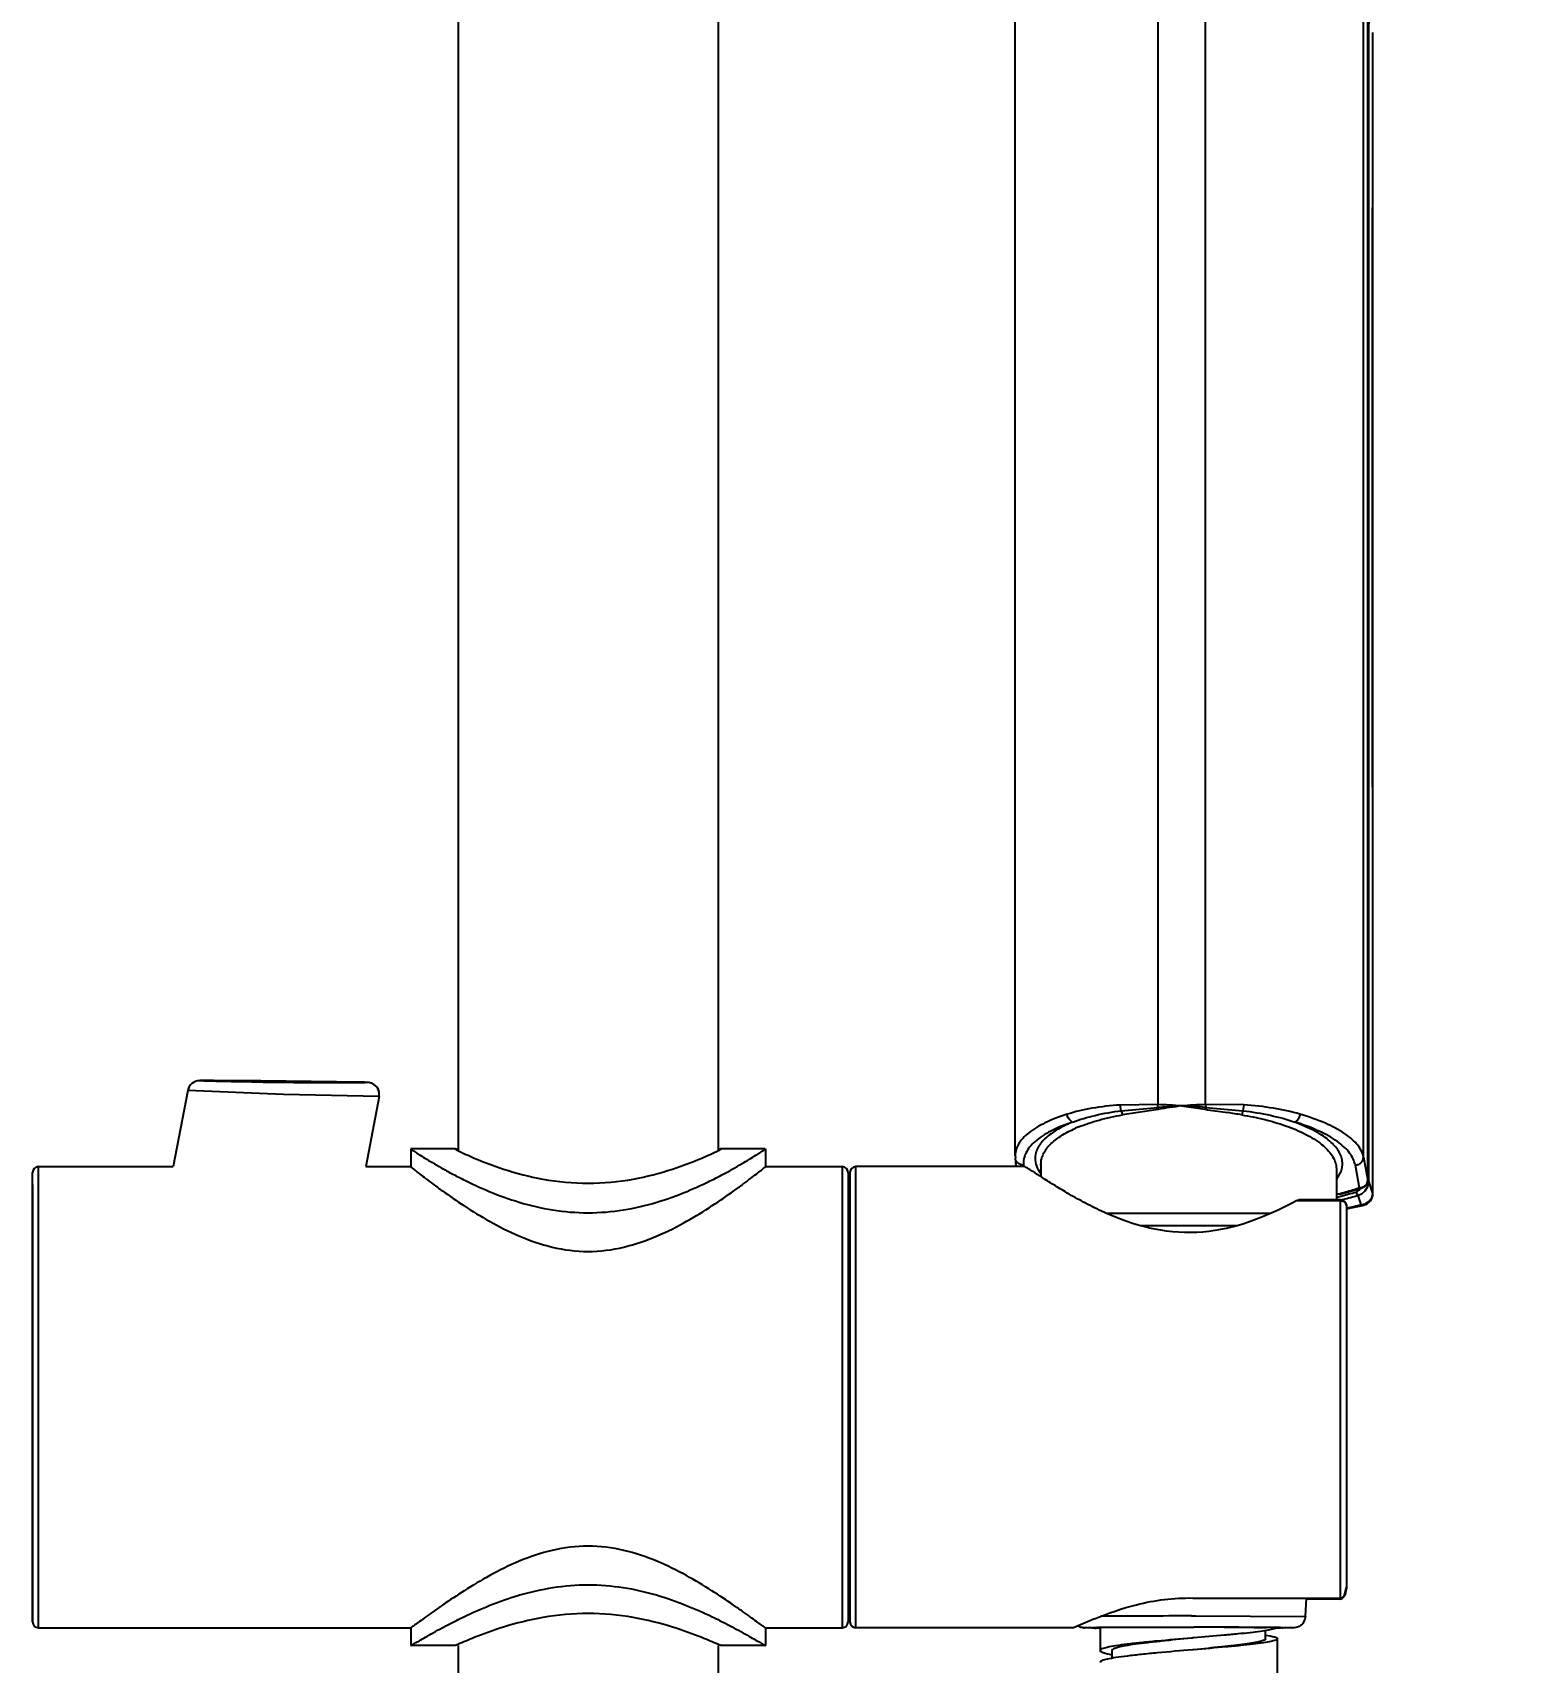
# Model space of a CAD drawing. Header units: millimetres. Extents: x 4625 to 5171, y -2661 to -1889.
# Drawn here: x 4765.9 to 4797.67, y -2250.98 to -2216.52 of the extents above; entities that cross this region are included whole.
import ezdxf

# ---------------------------------------------------------------- set-up
doc = ezdxf.new("R2010")
doc.units = ezdxf.units.MM
doc.header["$LTSCALE"] = 0.1
for name, color, linetype in [('02___PRT_ALL_AXES', 7, 'Continuous'), ('DEF_LAYER_ROUND_FEAT', 7, 'Continuous'), ('DIM', 3, 'Continuous')]:
    doc.layers.add(name, color=color, linetype=linetype)
doc.styles.get("Standard").update_dxf_attribs({"font": 'arial.ttf'})
doc.dimstyles.new('ISO-25', dxfattribs={"dimtxt": 2.5, "dimasz": 2.5, "dimexe": 1.25, "dimexo": 0.625, "dimtad": 1, "dimlfac": 5, "dimtxsty": 'Standard', "dimcen": 2.5, "dimadec": 0, "dimazin": 0, "dimtfac": 1, "dimtmove": 0, "dimatfit": 3, "dimfxl": 0, "dimarcsym": 0})

# ---------------------------------------------------------------- blocks, each defined once
blk = doc.blocks.new('*D16')
at = {"layer": 'Defpoints', "color": 0}
for p in [(4777.648, -2092.633), (4866.09, -2605.033), (4891.722, -2605.033)]:
    blk.add_point(p, dxfattribs=at)
at = {"layer": 'DIM', "color": 0, "lineweight": -2}
for p, q in [((4778.273, -2092.633), (4892.972, -2092.633)), ((4891.722, -2096.633), (4891.722, -2601.033)), ((4866.715, -2605.033), (4892.972, -2605.033))]:
    blk.add_line(p, q, dxfattribs=at)
at = {"layer": 'DIM', "color": 0}
for points in [[(4891.056, -2096.633), (4892.389, -2096.633), (4891.722, -2092.633)], [(4891.056, -2601.033), (4892.389, -2601.033), (4891.722, -2605.033)]]:
    blk.add_solid(points, dxfattribs=at)
at = {"layer": 'DIM', "color": 0, "insert": (4888.475, -2348.833), "char_height": 4, "attachment_point": 5, "rotation": 90}
blk.add_mtext('(2280)', dxfattribs=at)

msp = doc.modelspace()

# ---------------------------------------------------------------- linework, layer by layer
at = {"color": 7, "linetype": 'Continuous'}
for p, q in [((4774.8984, -2182.4386), (4774.8984, -2240.1577)), ((4780.3984, -2182.4386), (4780.3984, -2240.1577)), ((4786.6851, -2240.2642), (4786.6851, -2214.9977)), ((4789.698, -2214.9808), (4789.698, -2239.1853)), ((4790.7108, -2239.1851), (4790.7108, -2214.9805)), ((4794.052, -2240.2987), (4794.052, -2215.5969)), ((4794.1413, -2215.7218), (4794.14, -2217.0121)), ((4794.248, -2241.067), (4794.2478, -2216.5185)), ((4794.14, -2217.0121), (4794.1402, -2240.7747)), ((4769.1818, -2238.8849), (4768.8744, -2240.4985)), ((4771.2042, -2238.9734), (4769.1818, -2238.8849)), ((4769.4639, -2238.6844), (4769.3587, -2238.6913)), ((4769.4692, -2238.679), (4769.4476, -2238.6796)), ((4769.4958, -2238.6786), (4769.4692, -2238.679)), ((4772.9326, -2238.7224), (4769.4821, -2238.686)), ((4769.5283, -2238.6783), (4769.4958, -2238.6786)), ((4769.5302, -2238.6883), (4769.5029, -2238.6871)), ((4769.5895, -2238.678), (4769.5283, -2238.6783)), ((4769.5842, -2238.6904), (4769.5302, -2238.6883)), ((4769.6541, -2238.6927), (4769.5842, -2238.6904)), ((4769.7271, -2238.678), (4769.5895, -2238.678)), ((4769.7727, -2238.6962), (4769.6541, -2238.6927)), ((4770.091, -2238.6801), (4769.7271, -2238.678)), ((4769.9204, -2238.7), (4769.7727, -2238.6962)), ((4770.0967, -2238.7039), (4769.9204, -2238.7)), ((4770.7245, -2238.6857), (4770.091, -2238.6801)), ((4770.2999, -2238.708), (4770.0967, -2238.7039)), ((4770.5275, -2238.712), (4770.2999, -2238.708)), ((4770.779, -2238.7159), (4770.5275, -2238.712)), ((4772.3254, -2238.7038), (4770.7245, -2238.6857)), ((4770.9831, -2238.7186), (4770.779, -2238.7159)), ((4771.2, -2238.7212), (4770.9831, -2238.7186)), ((4771.4273, -2238.7234), (4771.2, -2238.7212)), ((4773.2287, -2239.0161), (4771.2042, -2238.9734)), ((4771.6578, -2238.7252), (4771.4273, -2238.7234)), ((4771.8826, -2238.7265), (4771.6578, -2238.7252)), ((4772.0932, -2238.7273), (4771.8826, -2238.7265)), ((4772.2827, -2238.7275), (4772.0932, -2238.7273)), ((4772.4471, -2238.7274), (4772.2827, -2238.7275)), ((4772.7026, -2238.7097), (4772.3254, -2238.7038)), ((4772.5844, -2238.7269), (4772.4471, -2238.7274)), ((4772.7283, -2238.7259), (4772.5844, -2238.7269)), ((4772.8222, -2238.7121), (4772.7026, -2238.7097)), ((4772.8322, -2238.7247), (4772.7283, -2238.7259)), ((4772.8871, -2238.7138), (4772.8222, -2238.7121)), ((4772.8867, -2238.7238), (4772.8322, -2238.7247)), ((4772.9135, -2238.7231), (4772.8867, -2238.7238)), ((4772.9202, -2238.7148), (4772.8871, -2238.7138)), ((4772.9336, -2238.7225), (4772.9135, -2238.7231)), ((4772.9469, -2238.7158), (4772.9202, -2238.7148)), ((4773.2287, -2239.0161), (4772.9463, -2240.4985)), ((4773.2293, -2238.9257), (4773.2177, -2238.8829)), ((4773.2287, -2239.0161), (4773.2331, -2238.965)), ((4773.2331, -2238.9661), (4773.2293, -2238.9257)), ((4773.2331, -2238.9661), (4773.2331, -2238.965)), ((4789.698, -2239.1853), (4788.9045, -2239.1949)), ((4788.9287, -2239.3167), (4788.9045, -2239.1949)), ((4788.9287, -2239.3167), (4789.702, -2239.2444)), ((4788.9287, -2239.3167), (4788.9563, -2239.4036)), ((4789.7096, -2239.2865), (4788.9563, -2239.4036)), ((4789.702, -2239.2444), (4789.6993, -2239.1853)), ((4790.2033, -2239.2139), (4789.702, -2239.2444)), ((4790.2033, -2239.2139), (4790.7008, -2239.2862)), ((4790.7008, -2239.2862), (4790.7541, -2239.2943)), ((4790.7095, -2239.1851), (4790.7077, -2239.2441)), ((4790.7144, -2239.2446), (4790.7077, -2239.2441)), ((4790.7095, -2239.1851), (4790.7144, -2239.2446)), ((4791.521, -2239.1943), (4790.7108, -2239.1851)), ((4790.7144, -2239.2446), (4791.501, -2239.3161)), ((4790.7541, -2239.2943), (4791.1795, -2239.3563)), ((4791.501, -2239.3161), (4791.4761, -2239.4031)), ((4791.521, -2239.1943), (4791.501, -2239.3161)), ((4793.0074, -2239.7364), (4792.5976, -2239.5546)), ((4773.8984, -2240.1237), (4773.8984, -2240.4982)), ((4774.8395, -2240.1235), (4773.9017, -2240.1235)), ((4774.8364, -2240.1235), (4774.8359, -2240.1237)), ((4774.8359, -2240.1237), (4774.8916, -2240.1547)), ((4774.8917, -2240.145), (4774.8364, -2240.1235)), ((4780.4604, -2240.1235), (4780.4052, -2240.145)), ((4780.4052, -2240.1547), (4780.4609, -2240.1237)), ((4781.3952, -2240.1235), (4780.4573, -2240.1235)), ((4780.4609, -2240.1237), (4780.4604, -2240.1235)), ((4781.3984, -2240.1237), (4781.3984, -2240.4987)), ((4786.6852, -2240.2645), (4786.6872, -2240.3146)), ((4786.7022, -2240.4985), (4786.6872, -2240.3146)), ((4794.052, -2240.2987), (4794.14, -2240.788)), ((4765.8984, -2250.1237), (4765.8984, -2240.6235)), ((4766.0234, -2240.4985), (4768.8744, -2240.4985)), ((4766.0234, -2250.2485), (4766.0234, -2240.4987)), ((4772.9463, -2240.4985), (4773.8984, -2240.4985)), ((4781.3984, -2240.4985), (4783.0234, -2240.4985)), ((4783.0234, -2240.4987), (4783.0234, -2250.2485)), ((4783.1484, -2240.6235), (4783.1484, -2250.1237)), ((4783.1485, -2240.6401), (4783.1484, -2245.415)), ((4783.1889, -2240.6236), (4783.189, -2245.3502)), ((4783.189, -2250.1237), (4783.189, -2240.6234)), ((4783.314, -2250.2485), (4783.314, -2240.4985)), ((4786.8783, -2240.4985), (4783.314, -2240.4985)), ((4786.8616, -2240.4998), (4786.8588, -2240.4646)), ((4787.1624, -2240.5484), (4787.2104, -2240.6281)), ((4787.2289, -2240.4423), (4787.2289, -2240.4418)), ((4787.2326, -2240.5003), (4787.2289, -2240.4423)), ((4787.2289, -2240.4428), (4787.2289, -2240.7127)), ((4793.4753, -2240.4988), (4793.4788, -2240.5481)), ((4793.4788, -2240.5481), (4793.4789, -2240.5574)), ((4793.4789, -2240.5562), (4793.4789, -2241.1975)), ((4793.4853, -2240.7604), (4793.5768, -2240.599)), ((4793.8745, -2240.4629), (4793.9611, -2240.9443)), ((4765.8984, -2240.8736), (4765.8984, -2245.415)), ((4793.4789, -2241.073), (4793.5208, -2241.0726)), ((4793.5208, -2241.0726), (4793.5777, -2241.0752)), ((4793.8873, -2241.0354), (4793.9342, -2241.1061)), ((4793.9015, -2240.9835), (4794.0258, -2240.9441)), ((4793.9342, -2241.1061), (4794.023, -2241.0685)), ((4794.0248, -2240.9357), (4793.9611, -2240.9443)), ((4793.9611, -2240.9443), (4794.0259, -2240.9441)), ((4794.023, -2241.0685), (4794.0881, -2241.0104)), ((4794.0258, -2240.9441), (4794.0275, -2240.9435)), ((4794.0881, -2241.0104), (4794.1488, -2240.9039)), ((4794.14, -2240.788), (4794.1253, -2240.8499)), ((4794.1403, -2240.7911), (4794.14, -2240.788)), ((4794.1402, -2240.7747), (4794.1405, -2240.7747)), ((4794.1403, -2240.7911), (4794.1405, -2240.7749)), ((4794.1488, -2240.9039), (4794.1663, -2240.8063)), ((4794.1489, -2240.8062), (4794.1663, -2240.8073)), ((4794.1663, -2240.7911), (4794.1663, -2240.7749)), ((4794.1663, -2240.8104), (4794.1663, -2240.7911)), ((4794.248, -2241.067), (4794.1663, -2240.8063)), ((4794.2259, -2241.1555), (4794.248, -2241.067)), ((4794.248, -2241.067), (4794.2496, -2241.0671)), ((4792.6391, -2241.2159), (4792.6828, -2241.1975)), ((4792.6391, -2241.2159), (4793.564, -2241.2159)), ((4793.564, -2241.1975), (4792.6826, -2241.1975)), ((4793.56, -2241.1249), (4793.5476, -2241.128)), ((4793.564, -2249.6424), (4793.564, -2241.1975)), ((4793.689, -2241.3897), (4794.0622, -2241.3092)), ((4793.689, -2241.3224), (4793.689, -2249.4246)), ((4793.9342, -2241.1061), (4793.9955, -2241.3016)), ((4793.9955, -2241.3016), (4794.0897, -2241.2822)), ((4794.0534, -2241.311), (4793.9955, -2241.3016)), ((4794.0626, -2241.3091), (4794.0621, -2241.3092)), ((4794.0897, -2241.2822), (4794.1704, -2241.2309)), ((4794.1704, -2241.2309), (4794.2259, -2241.1555)), ((4789.3243, -2241.7408), (4789.9137, -2241.74)), ((4789.9137, -2241.74), (4790.7915, -2241.74)), ((4790.7915, -2241.74), (4791.3903, -2241.7408)), ((4765.8984, -2245.415), (4765.8984, -2250.107)), ((4783.1484, -2245.415), (4783.1485, -2250.0809)), ((4783.189, -2245.3502), (4783.1889, -2250.1108)), ((4790.439, -2249.6193), (4793.564, -2249.6193)), ((4792.8221, -2250.0117), (4792.8427, -2249.6193)), ((4793.564, -2249.6424), (4792.8414, -2249.6424)), ((4793.564, -2249.6424), (4793.6027, -2249.632)), ((4793.6027, -2249.632), (4793.6524, -2249.5797)), ((4793.6525, -2249.5559), (4793.689, -2249.4002)), ((4793.6624, -2249.5602), (4793.6719, -2249.5358)), ((4793.6719, -2249.5358), (4793.689, -2249.4247)), ((4766.0234, -2250.2485), (4773.8984, -2250.2485)), ((4773.8984, -2250.2483), (4773.8984, -2250.6233)), ((4781.3984, -2250.2483), (4781.3984, -2250.6233)), ((4781.3984, -2250.2485), (4783.0234, -2250.2485)), ((4783.1889, -2250.1108), (4783.1889, -2250.1235)), ((4787.9188, -2250.2485), (4783.314, -2250.2485)), ((4787.919, -2250.2485), (4787.918, -2250.2485)), ((4788.3581, -2250.0623), (4787.919, -2250.2485)), ((4788.4102, -2250.2464), (4788.3541, -2250.2486)), ((4788.3548, -2250.2486), (4788.3663, -2250.2497)), ((4788.3939, -2250.2506), (4788.3663, -2250.2497)), ((4790.4622, -2250.2389), (4788.4575, -2250.2456)), ((4788.4789, -2250.251), (4788.4789, -2250.7309)), ((4790.4802, -2250.2389), (4790.4622, -2250.2389)), ((4791.9789, -2250.4809), (4791.9789, -2250.3089)), ((4792.2505, -2250.2518), (4792.2301, -2250.252)), ((4792.2568, -2250.2456), (4792.2378, -2250.2454)), ((4792.3538, -2250.2487), (4792.2977, -2250.251)), ((4792.3415, -2250.2476), (4792.314, -2250.2467)), ((4792.3415, -2250.2476), (4792.353, -2250.2487)), ((4773.8984, -2250.6233), (4773.8988, -2250.6236)), ((4774.8395, -2250.6235), (4773.9017, -2250.6235)), ((4774.8917, -2250.6021), (4774.8364, -2250.6235)), ((4774.8984, -2250.6236), (4774.8984, -2362.1328)), ((4780.3984, -2250.6235), (4780.3984, -2362.1324)), ((4780.4604, -2250.6235), (4780.4052, -2250.6021)), ((4781.3952, -2250.6235), (4780.4573, -2250.6235)), ((4781.3981, -2250.6237), (4781.3984, -2250.6233)), ((4788.7289, -2250.7309), (4788.7289, -2250.8941)), ((4790.4327, -2250.4651), (4790.4121, -2250.4668)), ((4790.462, -2250.7126), (4790.4351, -2250.7149)), ((4790.462, -2250.4626), (4790.4352, -2250.4649)), ((4792.2289, -2251.2309), (4792.2289, -2250.4809))]:
    msp.add_line(p, q, dxfattribs=at)
for points in [[(4794.1407, -2233.5329), (4794.1403, -2227.4888), (4794.1402, -2224.8232), (4794.1402, -2222.3497), (4794.1402, -2220.0415), (4794.14, -2217.879), (4794.1404, -2215.8397), (4794.2893, -2213.9245)], [(4794.2496, -2241.0671), (4794.2444, -2223.9011), (4794.2493, -2216.5186)], [(4794.1405, -2240.7747), (4794.1408, -2237.0088), (4794.1407, -2233.5329)], [(4769.4476, -2238.6796), (4769.4382, -2238.6799), (4769.4295, -2238.6803), (4769.4209, -2238.6808), (4769.4117, -2238.6815), (4769.4007, -2238.6826), (4769.3855, -2238.6849), (4769.3632, -2238.6898), (4769.3338, -2238.6997), (4769.3015, -2238.7156), (4769.2686, -2238.7385), (4769.2382, -2238.7681), (4769.2125, -2238.8037), (4769.193, -2238.8446), (4769.1817, -2238.8849)], [(4769.5029, -2238.6871), (4769.4822, -2238.686), (4769.4744, -2238.6856), (4769.4683, -2238.6852), (4769.4638, -2238.6849)], [(4772.9538, -2238.7216), (4772.9515, -2238.7217), (4772.9472, -2238.722), (4772.9412, -2238.7222), (4772.9336, -2238.7225)], [(4773.1757, -2238.8098), (4773.1482, -2238.7814), (4773.1186, -2238.759), (4773.0885, -2238.7424), (4773.0599, -2238.7312), (4773.0354, -2238.7245), (4773.0175, -2238.7212), (4773.0051, -2238.7196), (4772.9955, -2238.7186), (4772.9868, -2238.7179), (4772.978, -2238.7173), (4772.9686, -2238.7168), (4772.9583, -2238.7163), (4772.9469, -2238.7158)], [(4773.2177, -2238.8829), (4773.1994, -2238.8439), (4773.1757, -2238.8098)], [(4793.5777, -2241.0752), (4793.6833, -2241.0469), (4793.9015, -2240.9835)], [(4794.0273, -2240.9429), (4794.0326, -2240.9409), (4794.0402, -2240.9378), (4794.0476, -2240.9343), (4794.0551, -2240.9305), (4794.0624, -2240.9262), (4794.0697, -2240.9214), (4794.0769, -2240.9161), (4794.0842, -2240.9102), (4794.0915, -2240.9036)], [(4794.0915, -2240.9036), (4794.0985, -2240.8964), (4794.1053, -2240.8884), (4794.1117, -2240.8798), (4794.1176, -2240.8706)], [(4794.1176, -2240.8706), (4794.123, -2240.8609), (4794.1278, -2240.8506), (4794.1318, -2240.8398), (4794.1351, -2240.8288), (4794.1376, -2240.8174), (4794.1393, -2240.8058), (4794.1402, -2240.7942), (4794.1403, -2240.7911)]]:
    msp.add_lwpolyline(points, dxfattribs=at)
for centre, radius, start, end in [((4769.4281, -2238.932), 0.2508, 157.68694, 169.19709), ((4769.4266, -2238.9314), 0.2492, 153.74245, 157.67857), ((4769.4276, -2238.9319), 0.2503, 145.53483, 153.73646), ((4769.4269, -2238.9314), 0.2495, 141.74568, 145.52947), ((4769.4279, -2238.9322), 0.2508, 132.36933, 141.73772), ((4769.4268, -2238.9312), 0.2493, 130.20293, 132.36154), ((4769.4276, -2238.9322), 0.2506, 118.82044, 130.18779), ((4769.4269, -2238.9311), 0.2492, 117.06784, 118.80654), ((4769.4276, -2238.9325), 0.2508, 105.93671, 117.05605), ((4769.4276, -2238.9299), 0.2482, 81.26685, 81.59182), ((4772.9243, -2238.7929), 0.071, 82.44791, 83.27973), ((4772.9831, -2238.9693), 0.25, 44.72953, 96.76269), ((4772.9837, -2238.9688), 0.2492, 42.00675, 44.73435), ((4772.9825, -2238.9697), 0.2508, 29.84914, 41.99168), ((4772.9841, -2238.9687), 0.2489, 28.88331, 29.82943), ((4772.9824, -2238.9696), 0.2508, 17.97286, 28.8689), ((4772.9836, -2238.9692), 0.2495, 14.22342, 17.96199), ((4772.9827, -2238.9693), 0.2504, 4.83685, 14.21689), ((4772.9842, -2238.9692), 0.2489, 2.99581, 4.8277), ((4772.9838, -2238.9692), 0.2493, 0.96215, 2.99427), ((4788.9562, -2256.7857), 17.616, 85.94039, 87.58651), ((4789.1258, -2239.3695), 0.5897, 8.10044, 12.25458), ((4793.3218, -2262.1341), 23.1314, 97.74801, 98.98413), ((4791.4654, -2256.9636), 17.7946, 92.43055, 94.06726), ((4789.1709, -2260.6315), 21.4425, 85.88992, 87.24033), ((4791.7719, -2239.4421), 1.0824, 169.4624, 171.71949), ((4788.1737, -2259.403), 20.2707, 80.62366, 81.47254), ((4789.1414, -2242.3906), 2.9507, 112.23198, 113.62392), ((4788.0723, -2240.6959), 1.0939, 130.83024, 134.64147), ((4791.8714, -2241.8509), 2.4004, 60.39259, 61.75237), ((4766.0234, -2240.6235), 0.125, 90.0012, 179.92397), ((4783.0235, -2240.6235), 0.125, 0.07014, 89.9988), ((4783.3139, -2240.6235), 0.125, 89.99951, 179.93068), ((4787.6861, -2240.2821), 0.5875, 204.15589, 206.94701), ((4791.4943, -2233.2642), 8.0671, 284.54901, 285.66263), ((4791.6347, -2233.4369), 7.9254, 284.35838, 286.51259), ((4791.7358, -2234.1058), 7.1914, 285.61963, 288.02524), ((4793.9996, -2241.0671), 0.25, 284.58265, 0.08584), ((4793.5902, -2240.7749), 0.55, 358.63044, 0.01821), ((4794.1364, -2241.4447), 0.6387, 88.87607, 89.6098), ((4791.3841, -2232.4766), 8.9178, 283.68887, 284.04004), ((4791.4399, -2232.6991), 8.6885, 284.12369, 284.39613), ((4793.564, -2241.3208), 0.1233, 88.68023, 89.9993), ((4793.564, -2241.3225), 0.125, 0.03429, 88.69266), ((4791.318, -2232.0013), 9.4734, 283.80238, 284.05149), ((4791.4576, -2232.543), 8.9141, 284.02642, 286.13128), ((4791.336, -2230.9953), 10.6439, 282.86005, 284.46913), ((4794.0411, -2241.2282), 0.0837, 278.46364, 284.56121), ((4790.3548, -2826.7328), 585.2442, 89.8312101, 90.1702235), ((4793.4646, -2249.4711), 0.217, 329.98531, 335.75011), ((4766.0234, -2250.1235), 0.125, 180.07885, 269.99881), ((4783.0235, -2250.1235), 0.125, 270.00119, 359.91713), ((4783.3139, -2250.1235), 0.125, 180.08306, 269.9988), ((4788.5419, -2243.8402), 6.4121, 268.67681, 269.18587), ((4788.5829, -2259.0391), 8.7944, 90.81697, 91.10159), ((4790.5114, -2528.7626), 278.5237, 89.74941, 90.006423), ((4791.2707, -2354.2941), 104.0535, 89.596748, 89.74505), ((4791.8071, -2282.8939), 32.6514, 89.24423, 89.65633), ((4792.1252, -2241.4705), 8.7822, 270.8179, 271.10171), ((4792.1656, -2256.6713), 6.4263, 88.67712, 89.18747)]:
    msp.add_arc(centre, radius, start, end, dxfattribs=at)
for points, knots in [([(4794.1663, -2240.7749), (4794.1663, -2239.7261), (4794.1662, -2237.6287), (4794.1661, -2234.4824), (4794.1658, -2231.3362), (4794.1656, -2228.19), (4794.1655, -2225.5682), (4794.1655, -2223.4707), (4794.1655, -2221.8976), (4794.1657, -2220.3245), (4794.1659, -2218.7514), (4794.1665, -2217.5716), (4794.1661, -2216.7853), (4794.168, -2216.2621), (4794.1711, -2215.8699), (4794.1776, -2215.6088)], [0, 0, 0, 0, 0.1250179, 0.2500357, 0.3750536, 0.5000714, 0.6250891, 0.6875979, 0.7501067, 0.8126155, 0.8751239, 0.9376328, 0.9532554, 0.9688617, 1, 1, 1, 1]), ([(4769.469, -2238.6852), (4769.4684, -2238.6851), (4769.4671, -2238.685), (4769.4659, -2238.6848), (4769.4653, -2238.6848)], [0, 0, 0, 0, 0.499711, 1, 1, 1, 1]), ([(4788.9045, -2239.1949), (4788.7037, -2239.2068), (4788.3243, -2239.2495), (4787.9522, -2239.3367), (4787.7809, -2239.3909)], [0, 0, 0, 0, 0.5281082, 1, 1, 1, 1]), ([(4787.8982, -2239.5557), (4788.0533, -2239.4977), (4788.3937, -2239.3991), (4788.7425, -2239.3394), (4788.9287, -2239.3167)], [0, 0, 0, 0, 0.46886, 1, 1, 1, 1]), ([(4791.501, -2239.3161), (4791.6965, -2239.339), (4792.0668, -2239.3996), (4792.4293, -2239.4973), (4792.5976, -2239.5546)], [0, 0, 0, 0, 0.525596, 1, 1, 1, 1]), ([(4792.7078, -2239.3898), (4792.5238, -2239.3362), (4792.1306, -2239.2497), (4791.7305, -2239.2063), (4791.521, -2239.1943)], [0, 0, 0, 0, 0.4772868, 1, 1, 1, 1]), ([(4787.7809, -2239.3909), (4787.6208, -2239.4421), (4787.336, -2239.5483), (4787.0228, -2239.7307), (4786.8451, -2239.8934), (4786.7541, -2240.0124), (4786.6979, -2240.1359), (4786.6852, -2240.2216), (4786.6852, -2240.2629)], [0, 0, 0, 0, 0.3407407, 0.6145519, 0.727781, 0.8272792, 0.916236, 1, 1, 1, 1]), ([(4787.8982, -2239.5557), (4787.74, -2239.6075), (4787.5182, -2239.6959), (4787.2585, -2239.8468), (4787.107, -2239.9605), (4786.9893, -2240.0798), (4786.9068, -2240.2046), (4786.8621, -2240.3344), (4786.8563, -2240.4221), (4786.8588, -2240.4646)], [0, 0, 0, 0, 0.3390704, 0.4832843, 0.6110716, 0.7236171, 0.8230744, 0.9133895, 1, 1, 1, 1]), ([(4787.229, -2240.4422), (4787.2289, -2240.4073), (4787.2373, -2240.3359), (4787.289, -2240.1914), (4787.4215, -2240.0157), (4787.6582, -2239.8331), (4787.8512, -2239.7343), (4787.959, -2239.6871)], [0, 0, 0, 0, 0.0947433, 0.1932614, 0.4138715, 0.6804988, 1, 1, 1, 1]), ([(4787.8982, -2239.5557), (4787.7931, -2239.5985), (4787.6036, -2239.6879), (4787.4293, -2239.8058), (4787.3571, -2239.8682)], [0, 0, 0, 0, 0.5432484, 1, 1, 1, 1]), ([(4787.8982, -2239.5557), (4787.8838, -2239.5505), (4787.8239, -2239.5136), (4787.79, -2239.444), (4787.7809, -2239.3909)], [0, 0, 0, 0, 0.2207771, 1, 1, 1, 1]), ([(4788.025, -2239.6592), (4788.1657, -2239.6017), (4788.4729, -2239.5011), (4788.7884, -2239.4326), (4788.9562, -2239.4035)], [0, 0, 0, 0, 0.471407, 1, 1, 1, 1]), ([(4791.4761, -2239.403), (4791.6389, -2239.4299), (4791.9498, -2239.4931), (4792.2546, -2239.5817), (4792.3981, -2239.6318)], [0, 0, 0, 0, 0.5206403, 1, 1, 1, 1]), ([(4792.3981, -2239.6318), (4792.5462, -2239.6835), (4792.8136, -2239.7931), (4793.1093, -2239.9741), (4793.2858, -2240.1336), (4793.3819, -2240.2513), (4793.4476, -2240.3725), (4793.4701, -2240.4574), (4793.4752, -2240.4987)], [0, 0, 0, 0, 0.3263223, 0.5990036, 0.7154577, 0.8196439, 0.9134398, 1, 1, 1, 1]), ([(4792.7078, -2239.3898), (4792.701, -2239.4264), (4792.6765, -2239.4909), (4792.626, -2239.5432), (4792.5976, -2239.5546)], [0, 0, 0, 0, 0.548248, 1, 1, 1, 1]), ([(4793.8745, -2240.4629), (4793.8656, -2240.4192), (4793.8356, -2240.3294), (4793.7572, -2240.2014), (4793.6431, -2240.078), (4793.4334, -2239.9101), (4793.0842, -2239.7208), (4792.7717, -2239.607), (4792.5976, -2239.5546)], [0, 0, 0, 0, 0.0821666, 0.1722526, 0.2740998, 0.3898245, 0.6653057, 1, 1, 1, 1]), ([(4794.052, -2240.2987), (4794.0437, -2240.2544), (4794.0121, -2240.1636), (4793.9276, -2240.0364), (4793.8072, -2239.9133), (4793.586, -2239.7446), (4793.2183, -2239.5552), (4792.8903, -2239.4434), (4792.7078, -2239.3898)], [0, 0, 0, 0, 0.0800347, 0.1685228, 0.2694874, 0.3849216, 0.6619057, 1, 1, 1, 1]), ([(4787.3036, -2239.9176), (4787.2815, -2239.9395), (4787.2054, -2240.022), (4787.1461, -2240.1225), (4787.1237, -2240.2007)], [0, 0, 0, 0, 0.2769391, 1, 1, 1, 1]), ([(4793.5768, -2240.599), (4793.5895, -2240.5645), (4793.6073, -2240.4932), (4793.6068, -2240.3824), (4793.5788, -2240.272), (4793.5241, -2240.1635), (4793.4435, -2240.0574), (4793.2946, -2239.9121), (4793.157, -2239.8206), (4793.0573, -2239.7639)], [0, 0, 0, 0, 0.1028705, 0.2035474, 0.3072654, 0.4187604, 0.5416976, 0.6786464, 1, 1, 1, 1]), ([(4773.8984, -2240.1237), (4773.8984, -2240.1259), (4773.9077, -2240.1303), (4773.9195, -2240.1415), (4773.9448, -2240.1574), (4773.9772, -2240.1796), (4774.0196, -2240.207), (4774.093, -2240.2541), (4774.2055, -2240.3242), (4774.3642, -2240.4198), (4774.5524, -2240.5287), (4774.768, -2240.6473), (4775.1018, -2240.82), (4775.573, -2241.0376), (4776.2032, -2241.2671), (4776.904, -2241.4316), (4777.3975, -2241.4726), (4777.6484, -2241.4726)], [0, 0, 0, 0, 0.0016517, 0.0060602, 0.0132201, 0.0230811, 0.0355636, 0.0505835, 0.0878355, 0.1339842, 0.1880867, 0.2492643, 0.3166753, 0.4670738, 0.6342358, 0.8137088, 1, 1, 1, 1]), ([(4774.8916, -2240.1547), (4775.0063, -2240.2125), (4775.3251, -2240.3566), (4775.919, -2240.5828), (4776.7215, -2240.7912), (4777.3282, -2240.8483), (4777.6484, -2240.8483)], [0, 0, 0, 0, 0.1343981, 0.3661305, 0.6647216, 1, 1, 1, 1]), ([(4777.6484, -2241.4726), (4777.8993, -2241.4726), (4778.3928, -2241.4315), (4779.0936, -2241.2667), (4779.724, -2241.0377), (4780.1953, -2240.8204), (4780.5289, -2240.6474), (4780.7443, -2240.5286), (4780.9325, -2240.4197), (4781.0912, -2240.3242), (4781.2038, -2240.2541), (4781.2771, -2240.207), (4781.3195, -2240.1796), (4781.3519, -2240.1574), (4781.3772, -2240.1414), (4781.389, -2240.1303), (4781.3984, -2240.126), (4781.3984, -2240.1237)], [0, 0, 0, 0, 0.1862833, 0.3657442, 0.5329452, 0.6833844, 0.7507461, 0.8118791, 0.8659765, 0.9121428, 0.9493976, 0.9644124, 0.9768887, 0.9867481, 0.9939171, 0.998341, 1, 1, 1, 1]), ([(4777.6484, -2240.8483), (4777.9686, -2240.8483), (4778.5753, -2240.7912), (4779.3778, -2240.5828), (4779.9717, -2240.3566), (4780.2906, -2240.2125), (4780.4052, -2240.1547)], [0, 0, 0, 0, 0.3352663, 0.6338579, 0.8655952, 1, 1, 1, 1]), ([(4786.8588, -2240.4646), (4786.8375, -2240.4645), (4786.7949, -2240.4569), (4786.7397, -2240.4245), (4786.7005, -2240.3752), (4786.6889, -2240.335), (4786.6873, -2240.3149)], [0, 0, 0, 0, 0.25725, 0.5100009, 0.7568321, 1, 1, 1, 1]), ([(4787.1237, -2240.2007), (4787.1089, -2240.2524), (4787.0971, -2240.3641), (4787.1274, -2240.4719), (4787.1501, -2240.5226)], [0, 0, 0, 0, 0.4923161, 1, 1, 1, 1]), ([(4793.8745, -2240.4629), (4793.8972, -2240.4628), (4793.9427, -2240.4541), (4794.0009, -2240.4179), (4794.0411, -2240.3637), (4794.0515, -2240.3201), (4794.052, -2240.2987)], [0, 0, 0, 0, 0.2561729, 0.5098897, 0.7578482, 1, 1, 1, 1]), ([(4773.8984, -2240.4987), (4773.8984, -2240.4987), (4773.8984, -2240.4988), (4773.8985, -2240.4989), (4773.8985, -2240.499)], [0, 0, 0, 0, 0.433888, 1, 1, 1, 1]), ([(4773.8985, -2240.499), (4773.9026, -2240.5081), (4773.9363, -2240.528), (4773.9915, -2240.5806), (4774.0914, -2240.6551), (4774.2213, -2240.7566), (4774.3834, -2240.8782), (4774.6508, -2241.0732), (4775.0425, -2241.3417), (4775.5768, -2241.6718), (4776.1939, -2241.9838), (4776.89, -2242.2247), (4777.3931, -2242.2914), (4777.6484, -2242.2914)], [0, 0, 0, 0, 0.0071352, 0.025799, 0.0553127, 0.094748, 0.1430095, 0.1989192, 0.3295377, 0.479669, 0.6440742, 0.8189461, 1, 1, 1, 1]), ([(4777.6484, -2242.2914), (4777.9037, -2242.2914), (4778.4069, -2242.2247), (4779.1031, -2241.9837), (4779.7203, -2241.6716), (4780.2546, -2241.3415), (4780.6464, -2241.073), (4780.9137, -2240.8779), (4781.0759, -2240.7564), (4781.2057, -2240.6549), (4781.3056, -2240.5804), (4781.3605, -2240.5278), (4781.3944, -2240.5081), (4781.3984, -2240.4989)], [0, 0, 0, 0, 0.1810736, 0.3559709, 0.5204007, 0.6705512, 0.8011765, 0.8570871, 0.9053398, 0.9447653, 0.9742601, 0.992897, 1, 1, 1, 1]), ([(4781.3984, -2240.4989), (4781.3984, -2240.4989), (4781.3984, -2240.4988), (4781.3984, -2240.4987), (4781.3984, -2240.4987)], [0, 0, 0, 0, 0.5630779, 1, 1, 1, 1]), ([(4792.639, -2241.2159), (4792.3822, -2241.3553), (4791.8248, -2241.6253), (4790.8982, -2241.8981), (4789.8896, -2241.9104), (4789.0908, -2241.6906), (4788.5166, -2241.4472), (4788.1359, -2241.2555), (4787.7975, -2241.0652), (4787.5049, -2240.8882), (4787.2631, -2240.735), (4787.0957, -2240.627), (4786.9915, -2240.5615), (4786.9381, -2240.528), (4786.9022, -2240.5091), (4786.8834, -2240.4985), (4786.8768, -2240.4985)], [0, 0, 0, 0, 0.141334, 0.2989855, 0.4633744, 0.6219713, 0.6959632, 0.7650037, 0.8280228, 0.8837101, 0.9304473, 0.9665183, 0.979971, 0.9901101, 0.9968021, 1, 1, 1, 1]), ([(4793.8873, -2241.0354), (4793.8973, -2241.0325), (4793.9382, -2241.0156), (4793.9718, -2240.9839), (4793.9914, -2240.9567)], [0, 0, 0, 0, 0.2387949, 1, 1, 1, 1]), ([(4794.1253, -2240.8499), (4794.1158, -2240.8699), (4794.0872, -2240.9067), (4794.0465, -2240.9288), (4794.0248, -2240.9357)], [0, 0, 0, 0, 0.4936159, 1, 1, 1, 1]), ([(4793.564, -2241.2159), (4793.5952, -2241.2159), (4793.6574, -2241.2344), (4793.689, -2241.2945), (4793.689, -2241.3224)], [0, 0, 0, 0, 0.5277009, 1, 1, 1, 1]), ([(4777.6484, -2248.5211), (4777.394, -2248.5211), (4776.8928, -2248.5864), (4776.1985, -2248.8222), (4775.5827, -2249.1271), (4775.0491, -2249.4487), (4774.6575, -2249.7091), (4774.3894, -2249.8969), (4774.2272, -2250.0135), (4774.0954, -2250.1087), (4774.0062, -2250.1739), (4773.9522, -2250.2121), (4773.926, -2250.2318), (4773.909, -2250.2414), (4773.9013, -2250.2486), (4773.8986, -2250.2485)], [0, 0, 0, 0, 0.1819967, 0.3575725, 0.5223524, 0.6725367, 0.8029241, 0.8586274, 0.9066291, 0.9457691, 0.9749509, 0.985511, 0.9932505, 0.9980925, 1, 1, 1, 1]), ([(4781.3982, -2250.2485), (4781.3955, -2250.2486), (4781.3878, -2250.2414), (4781.3709, -2250.2318), (4781.3446, -2250.2121), (4781.2907, -2250.1739), (4781.2015, -2250.1087), (4781.0698, -2250.0135), (4780.9076, -2249.8969), (4780.6394, -2249.7092), (4780.2479, -2249.4488), (4779.7143, -2249.1271), (4779.0984, -2248.8222), (4778.4041, -2248.5864), (4777.9029, -2248.5211), (4777.6484, -2248.5211)], [0, 0, 0, 0, 0.0019047, 0.006744, 0.0144815, 0.0250389, 0.0542154, 0.0933481, 0.1413484, 0.1970463, 0.3274324, 0.4776166, 0.6424002, 0.8179848, 1, 1, 1, 1]), ([(4773.8988, -2250.6235), (4773.9014, -2250.6235), (4773.9093, -2250.6183), (4773.926, -2250.6105), (4773.9518, -2250.5953), (4774.0043, -2250.5655), (4774.0914, -2250.5149), (4774.2205, -2250.4405), (4774.3806, -2250.3494), (4774.5697, -2250.2457), (4774.7856, -2250.1325), (4775.1189, -2249.9671), (4775.5881, -2249.7577), (4776.2151, -2249.538), (4776.9106, -2249.38), (4777.3996, -2249.3399), (4777.6484, -2249.3399)], [0, 0, 0, 0, 0.0019641, 0.0066639, 0.0140758, 0.0241413, 0.0519409, 0.0893772, 0.1356092, 0.1896706, 0.2506914, 0.3178844, 0.4679269, 0.634761, 0.8139145, 1, 1, 1, 1]), ([(4777.6484, -2249.3399), (4777.8972, -2249.3399), (4778.3863, -2249.3793), (4779.0818, -2249.5378), (4779.7087, -2249.7578), (4780.178, -2249.9672), (4780.5112, -2250.1328), (4780.7271, -2250.2461), (4780.9162, -2250.3497), (4781.0764, -2250.4406), (4781.2055, -2250.5148), (4781.2926, -2250.5654), (4781.3451, -2250.5953), (4781.3709, -2250.6105), (4781.3875, -2250.6183), (4781.3955, -2250.6235), (4781.3981, -2250.6235)], [0, 0, 0, 0, 0.1860844, 0.3652416, 0.5320889, 0.6821428, 0.7493465, 0.8103743, 0.8644294, 0.9106403, 0.9480591, 0.9758567, 0.9859254, 0.9933396, 0.9980386, 1, 1, 1, 1]), ([(4788.3581, -2250.0623), (4788.6482, -2249.942), (4789.3224, -2249.7038), (4790.0402, -2249.6114), (4790.439, -2249.6194)], [0, 0, 0, 0, 0.4405471, 1, 1, 1, 1]), ([(4793.564, -2249.6193), (4793.5739, -2249.6193), (4793.6116, -2249.6109), (4793.6388, -2249.5798), (4793.6525, -2249.5559)], [0, 0, 0, 0, 0.265669, 1, 1, 1, 1]), ([(4777.6484, -2249.9479), (4777.3283, -2249.9479), (4776.7224, -2250.0028), (4775.9207, -2250.204), (4775.3266, -2250.4176), (4775.0082, -2250.5534), (4774.8917, -2250.6021)], [0, 0, 0, 0, 0.3366874, 0.635926, 0.8671936, 1, 1, 1, 1]), ([(4780.4052, -2250.6021), (4780.2887, -2250.5534), (4779.9703, -2250.4176), (4779.3761, -2250.204), (4778.5744, -2250.0029), (4777.9685, -2249.9479), (4777.6484, -2249.9479)], [0, 0, 0, 0, 0.1328037, 0.364067, 0.6633033, 1, 1, 1, 1]), ([(4788.4138, -2250.2463), (4788.4132, -2250.2463), (4788.412, -2250.2463), (4788.4108, -2250.2463), (4788.4102, -2250.2464)], [0, 0, 0, 0, 0.5039373, 1, 1, 1, 1]), ([(4792.2202, -2250.2454), (4792.2031, -2250.2596), (4792.141, -2250.2779), (4792.0255, -2250.3035), (4791.8558, -2250.3284), (4791.6405, -2250.3547), (4791.3846, -2250.3811), (4790.9874, -2250.4182), (4790.6762, -2250.4444), (4790.462, -2250.4626)], [0, 0, 0, 0, 0.0374872, 0.1053316, 0.2023984, 0.3259489, 0.4722576, 0.6368317, 1, 1, 1, 1]), ([(4791.7337, -2250.2416), (4791.733, -2250.2416), (4791.7316, -2250.2416), (4791.7303, -2250.2416), (4791.7296, -2250.2416)], [0, 0, 0, 0, 0.4996612, 1, 1, 1, 1]), ([(4792.2977, -2250.251), (4792.2971, -2250.251), (4792.2959, -2250.251), (4792.2946, -2250.251), (4792.294, -2250.251)], [0, 0, 0, 0, 0.4960627, 1, 1, 1, 1]), ([(4790.4121, -2250.4668), (4790.167, -2250.4876), (4789.8101, -2250.5179), (4789.3561, -2250.5617), (4789.0652, -2250.594), (4788.8288, -2250.6249), (4788.6445, -2250.6584), (4788.5432, -2250.6834), (4788.4789, -2250.7141), (4788.4789, -2250.7309)], [0, 0, 0, 0, 0.3760179, 0.5471263, 0.6977755, 0.8220747, 0.915296, 0.9743306, 1, 1, 1, 1]), ([(4790.4351, -2250.7149), (4790.1877, -2250.7358), (4789.8273, -2250.7664), (4789.3683, -2250.8104), (4789.0736, -2250.843), (4788.834, -2250.8741), (4788.647, -2250.9078), (4788.5443, -2250.9331), (4788.4789, -2250.9639), (4788.4789, -2250.9809)], [0, 0, 0, 0, 0.3751208, 0.5462508, 0.6970943, 0.8216596, 0.9151304, 0.9743258, 1, 1, 1, 1]), ([(4788.4789, -2250.7309), (4788.4789, -2250.74), (4788.502, -2250.761), (4788.5838, -2250.7902), (4788.6652, -2250.8072), (4788.7278, -2250.8184)], [0, 0, 0, 0, 0.1003041, 0.2937438, 1, 1, 1, 1]), ([(4790.412, -2250.4673), (4790.1988, -2250.4882), (4789.8883, -2250.5185), (4789.4931, -2250.5623), (4789.2399, -2250.5946), (4789.0334, -2250.6253), (4788.8738, -2250.6589), (4788.7824, -2250.6837), (4788.7289, -2250.7153), (4788.7289, -2250.7309)], [0, 0, 0, 0, 0.3745022, 0.5451333, 0.6954979, 0.8197197, 0.9131155, 0.9727204, 1, 1, 1, 1]), ([(4792.2289, -2250.4809), (4792.2289, -2250.4956), (4792.1705, -2250.5209), (4792.081, -2250.5424), (4791.9151, -2250.5708), (4791.7022, -2250.5976), (4791.438, -2250.626), (4791.02, -2250.6654), (4790.6899, -2250.6933), (4790.462, -2250.7126)], [0, 0, 0, 0, 0.0244837, 0.0820525, 0.1734848, 0.2960545, 0.4455961, 0.6168872, 1, 1, 1, 1]), ([(4791.9789, -2250.4809), (4791.9789, -2250.4944), (4791.9314, -2250.5211), (4791.8517, -2250.5422), (4791.7106, -2250.571), (4791.5275, -2250.5977), (4791.301, -2250.6261), (4790.9418, -2250.6655), (4790.6581, -2250.6932), (4790.4621, -2250.7124)], [0, 0, 0, 0, 0.0261277, 0.0841062, 0.1754567, 0.2976728, 0.4467238, 0.6175055, 1, 1, 1, 1]), ([(4791.9856, -2250.4035), (4792.0466, -2250.4135), (4792.1266, -2250.4288), (4792.2053, -2250.4541), (4792.2289, -2250.4727), (4792.2289, -2250.4809)], [0, 0, 0, 0, 0.7122406, 0.9048821, 1, 1, 1, 1])]:
    msp.add_open_spline(points, degree=3, knots=knots, dxfattribs=at)
msp.add_open_spline([(4790.4352, -2250.4649), (4790.4343, -2250.4649), (4790.4335, -2250.465), (4790.4327, -2250.4651)], degree=3, dxfattribs=at)
at = {"layer": '02___PRT_ALL_AXES', "color": 7, "linetype": 'Continuous'}
msp.add_line((4792.2079, -2250.2514), (4792.2914, -2250.2487), dxfattribs=at)
at = {"layer": 'DEF_LAYER_ROUND_FEAT', "color": 7, "linetype": 'Continuous'}
for p, q in [((4790.4125, -2249.9997), (4790.4358, -2249.9997)), ((4790.4358, -2249.9997), (4790.5079, -2249.9997)), ((4790.5079, -2249.9997), (4792.8068, -2250.0104)), ((4792.8068, -2250.0104), (4792.8221, -2250.0117)), ((4788.1382, -2250.2496), (4788.1174, -2250.2483)), ((4788.1602, -2250.247), (4788.1361, -2250.2485)), ((4788.3047, -2250.2528), (4788.1492, -2250.2499)), ((4788.1602, -2250.247), (4788.4019, -2250.2435)), ((4788.3478, -2250.2533), (4788.3223, -2250.253)), ((4788.4649, -2250.2544), (4788.3997, -2250.2538)), ((4788.4019, -2250.2435), (4790.4629, -2250.2378)), ((4791.7389, -2250.2402), (4791.9924, -2250.2413)), ((4792.2428, -2250.243), (4792.3081, -2250.2435)), ((4792.3059, -2250.2538), (4792.2453, -2250.2543)), ((4792.3713, -2250.2532), (4792.3045, -2250.2538)), ((4792.5587, -2250.2475), (4792.3059, -2250.2538)), ((4792.3081, -2250.2435), (4792.5587, -2250.2475)), ((4792.4999, -2250.2515), (4792.3713, -2250.2532))]:
    msp.add_line(p, q, dxfattribs=at)
msp.add_lwpolyline([(4788.1174, -2250.2483), (4788.1002, -2250.2464), (4788.0693, -2250.2399), (4788.0281, -2250.2245), (4788.0094, -2250.2128)], dxfattribs=at)
for centre, radius, start, end in [((4790.1522, -2574.3958), 324.3962, 89.954022, 90.292621), ((4788.1792, -2249.3087), 0.9418, 267.50631, 267.8364), ((4788.7157, -2214.9859), 35.2693, 269.33229, 269.48673), ((4790.3958, -2631.8705), 381.6327, 89.799715, 89.989927), ((4791.4396, -2354.7482), 104.5083, 89.559641, 89.696948)]:
    msp.add_arc(centre, radius, start, end, dxfattribs=at)
for points, knots in [([(4792.8221, -2250.0117), (4792.8183, -2250.0828), (4792.7531, -2250.2066), (4792.605, -2250.2528), (4792.5285, -2250.2509), (4792.4999, -2250.2515)], [0, 0, 0, 0, 0.4812749, 0.8063917, 1, 1, 1, 1]), ([(4788.1492, -2250.2499), (4788.1491, -2250.2499), (4788.1488, -2250.2499), (4788.1486, -2250.2498), (4788.1485, -2250.2498)], [0, 0, 0, 0, 0.5032575, 1, 1, 1, 1]), ([(4791.7298, -2250.2401), (4791.7314, -2250.2402), (4791.7344, -2250.2402), (4791.7374, -2250.2402), (4791.7389, -2250.2402)], [0, 0, 0, 0, 0.5005241, 1, 1, 1, 1])]:
    msp.add_open_spline(points, degree=3, knots=knots, dxfattribs=at)

# ---------------------------------------------------------------- dimensions: what is measured, and where the dimension line sits
at = {"layer": 'DIM'}
dim = msp.add_linear_dim(base=(4891.7225, -2605.0328), p1=(4777.6484, -2092.6331), p2=(4866.0903, -2605.0328), angle=90, text='(2280)', dimstyle='ISO-25', override={"dimtxt": 4, "dimasz": 4, "dimlfac": 4, "dimadec": 1, "dimfxl": 1.25}, dxfattribs=at)
dim.commit()
dim.dimension.update_dxf_attribs({"geometry": '*D16', "text_midpoint": (4888.4754, -2348.833)})

doc.saveas('drawing.dxf')
